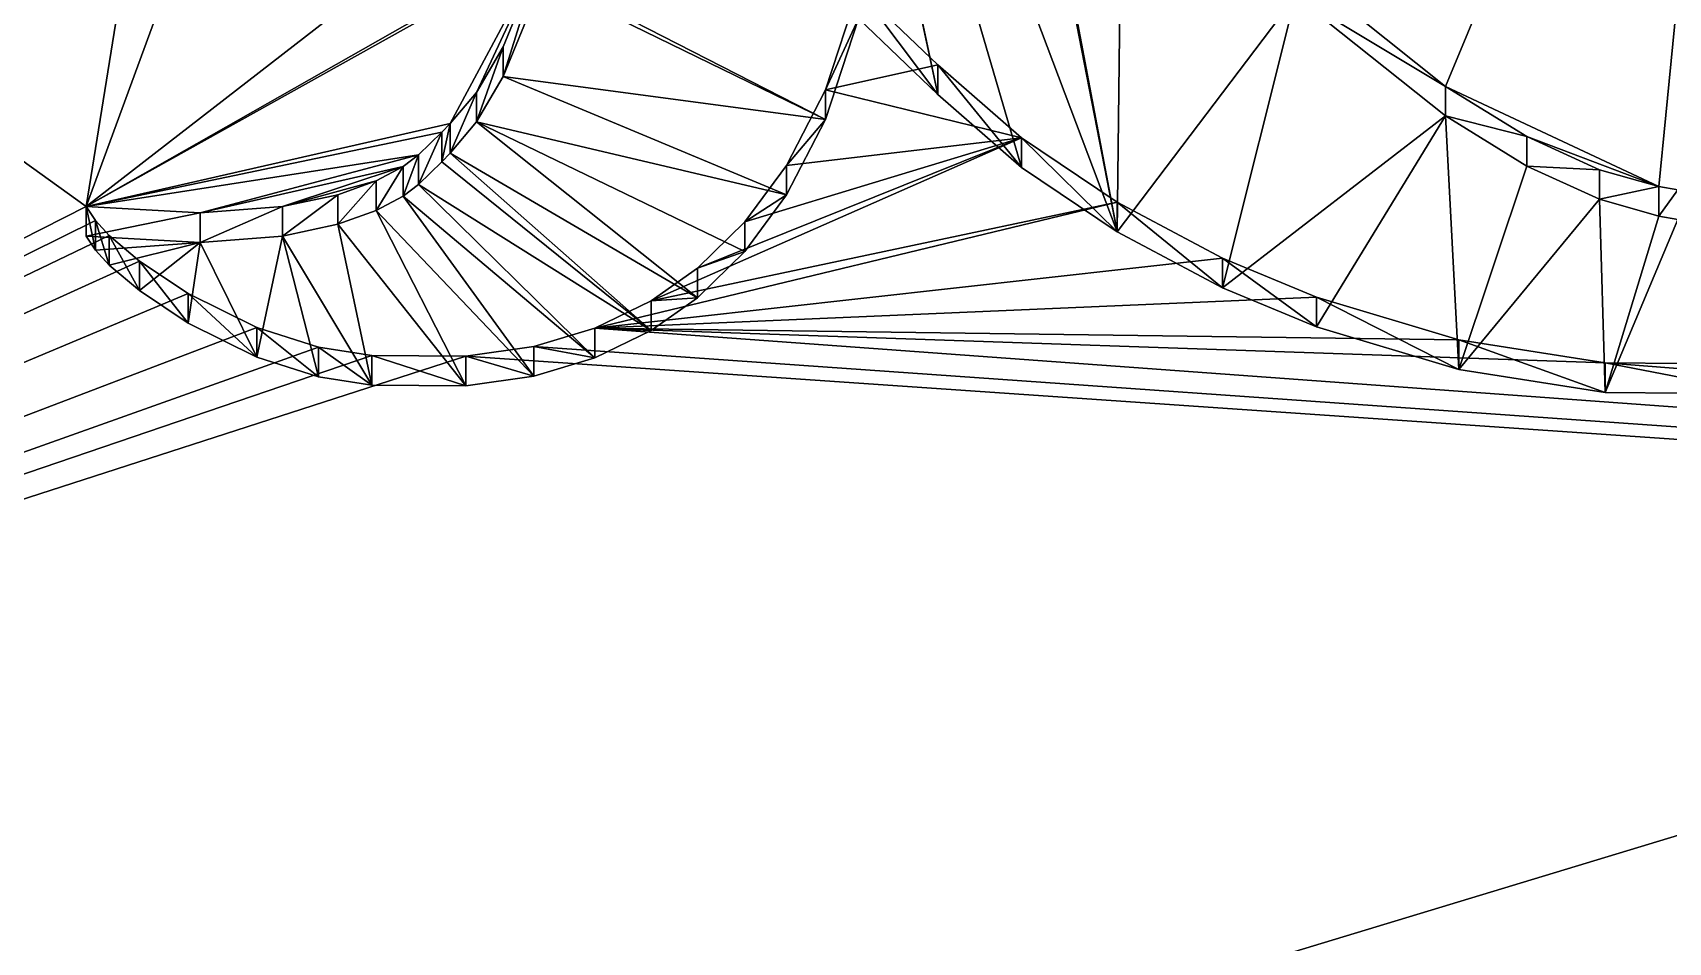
# Model space of a CAD drawing. Header units: metres. Extents: x 0 to 119, y 0 to 68.
# Drawn here: x 6.043 to 10.547, y 60.099 to 62.606 of the extents above; entities that cross this region are included whole.
import ezdxf

# ---------------------------------------------------------------- set-up
doc = ezdxf.new("R2010")
doc.units = ezdxf.units.M

msp = doc.modelspace()

# ---------------------------------------------------------------- linework, layer by layer
for points in [[(2.121098, 65.056313, 15.631657), (6.661288, 65.056313, 15.631657), (6.189983, 62.126835, 14.322917)], [(2.121098, 65.056313, 15.631657), (6.189983, 62.126835, 14.322917), (2.121098, 60.060982, 13.4)], [(6.661288, 65.056313, 15.631657), (7.056553, 64.488457, 15.377969), (6.189983, 62.126835, 14.322917)], [(0.294629, 57.27597, 44), (25.947569, 57.27597, 44), (24.30447, 64.560127, 44)], [(0.294629, 57.27597, 44), (24.30447, 64.560127, 44), (1.937728, 64.560127, 44)], [(8.316986, 62.645092, 14.773501), (8.077268, 64.566681, 15.631967), (8.535318, 62.435722, 14.679966)], [(8.535318, 62.435722, 14.679966), (8.077268, 64.566681, 15.631967), (8.083754, 64.563362, 15.630486)], [(8.535318, 62.435722, 14.679966), (8.083754, 64.563362, 15.630486), (8.766573, 62.234612, 14.590118)], [(8.766573, 62.234612, 14.590118), (8.083754, 64.563362, 15.630486), (9.029519, 62.057106, 14.510818)], [(8.716196, 63.665577, 15.229402), (9.029519, 62.057106, 14.510818), (8.083754, 64.563362, 15.630486)], [(7.59076, 63.214207, 14.808699), (6.189983, 62.126835, 14.322917), (7.056553, 64.488457, 15.377969)], [(10.737859, 64.392357, 15.335039), (9.933769, 62.45821, 14.470958), (9.520538, 62.788456, 14.618497)], [(10.521505, 62.182034, 14.347578), (9.933769, 62.45821, 14.470958), (10.737859, 64.392357, 15.335039)], [(10.521505, 62.182034, 14.347578), (10.737859, 64.392357, 15.335039), (10.573428, 62.173096, 14.343585)], [(8.731541, 63.634037, 15.21531), (9.029519, 62.057106, 14.510818), (8.716196, 63.665577, 15.229402)], [(8.731541, 63.634037, 15.21531), (9.043158, 63.221611, 15.031058), (9.029519, 62.057106, 14.510818)], [(7.452268, 62.845104, 14.643803), (6.189983, 62.126835, 14.322917), (7.59076, 63.214207, 14.808699)], [(9.029519, 62.057106, 14.510818), (9.043158, 63.221611, 15.031058), (9.520538, 62.706879, 14.801104)], [(6.189983, 62.126835, 14.322917), (7.452268, 62.845104, 14.643803), (7.446084, 62.82922, 14.636707)], [(7.446084, 62.82922, 14.636707), (7.19285, 62.355663, 14.425147), (6.189983, 62.126835, 14.322917)], [(7.446084, 62.82922, 14.636707), (7.265244, 62.441628, 14.463552), (7.19285, 62.355663, 14.425147)], [(7.338837, 62.567024, 14.519572), (7.265244, 62.441628, 14.463552), (7.446084, 62.82922, 14.636707)], [(7.338837, 62.485447, 14.702178), (7.338837, 62.567024, 14.519572), (7.446084, 62.82922, 14.636707)], [(7.338837, 62.485447, 14.702178), (7.446084, 62.82922, 14.636707), (7.446084, 62.747643, 14.819314)], [(8.226104, 62.366886, 14.649213), (7.446084, 62.747643, 14.819314), (7.452268, 62.763519, 14.826408)], [(8.226104, 62.366886, 14.649213), (7.452268, 62.763519, 14.826408), (8.316986, 62.645092, 14.773501)], [(9.520538, 62.706879, 14.801104), (9.520538, 62.788456, 14.618497), (9.933769, 62.45821, 14.470958)], [(7.338837, 62.485447, 14.702178), (7.446084, 62.747643, 14.819314), (8.226104, 62.366886, 14.649213)], [(8.535318, 62.5173, 14.497359), (8.226104, 62.448467, 14.466607), (8.316986, 62.726677, 14.590896)], [(8.316986, 62.645092, 14.773501), (8.316986, 62.726677, 14.590896), (8.226104, 62.448467, 14.466607)], [(8.535318, 62.435722, 14.679966), (8.535318, 62.5173, 14.497359), (8.316986, 62.726677, 14.590896)], [(8.535318, 62.435722, 14.679966), (8.316986, 62.726677, 14.590896), (8.316986, 62.645092, 14.773501)], [(9.029519, 62.057106, 14.510818), (9.520538, 62.706879, 14.801104), (9.319853, 61.90308, 14.442006)], [(9.319853, 61.90308, 14.442006), (9.520538, 62.706879, 14.801104), (9.933769, 62.376629, 14.653564)], [(9.520538, 62.706879, 14.801104), (9.933769, 62.45821, 14.470958), (9.933769, 62.376629, 14.653564)], [(8.316986, 62.645092, 14.773501), (8.226104, 62.448467, 14.466607), (8.226104, 62.366886, 14.649213)], [(7.265244, 62.360046, 14.646156), (7.265244, 62.441628, 14.463552), (7.338837, 62.567024, 14.519572)], [(7.265244, 62.360046, 14.646156), (7.338837, 62.567024, 14.519572), (7.338837, 62.485447, 14.702178)], [(7.265244, 62.360046, 14.646156), (7.338837, 62.485447, 14.702178), (8.119169, 62.15881, 14.556253)], [(8.119169, 62.15881, 14.556253), (7.338837, 62.485447, 14.702178), (8.226104, 62.366886, 14.649213)], [(8.766573, 62.316189, 14.407512), (8.226104, 62.448467, 14.466607), (8.535318, 62.5173, 14.497359)], [(8.766573, 62.234612, 14.590118), (8.766573, 62.316189, 14.407512), (8.535318, 62.5173, 14.497359)], [(8.766573, 62.234612, 14.590118), (8.535318, 62.5173, 14.497359), (8.535318, 62.435722, 14.679966)], [(7.19285, 62.274086, 14.607754), (7.19285, 62.355663, 14.425147), (7.265244, 62.441628, 14.463552)], [(7.19285, 62.274086, 14.607754), (7.265244, 62.441628, 14.463552), (7.265244, 62.360046, 14.646156)], [(8.766573, 62.316189, 14.407512), (8.119169, 62.240387, 14.373648), (8.226104, 62.448467, 14.466607)], [(8.226104, 62.366886, 14.649213), (8.226104, 62.448467, 14.466607), (8.119169, 62.240387, 14.373648)], [(9.933769, 62.376629, 14.653564), (9.933769, 62.45821, 14.470958), (10.157701, 62.319847, 14.409147)], [(10.521505, 62.182034, 14.347578), (10.157701, 62.319847, 14.409147), (9.933769, 62.45821, 14.470958)], [(7.19285, 62.355663, 14.425147), (7.169828, 62.3321, 14.41462), (6.189983, 62.126835, 14.322917)], [(7.169828, 62.250523, 14.597226), (7.169828, 62.3321, 14.41462), (7.19285, 62.355663, 14.425147)], [(7.169828, 62.250523, 14.597226), (7.19285, 62.355663, 14.425147), (7.19285, 62.274086, 14.607754)], [(7.874187, 61.875835, 14.429835), (7.19285, 62.274086, 14.607754), (7.265244, 62.360046, 14.646156)], [(7.874187, 61.875835, 14.429835), (7.265244, 62.360046, 14.646156), (8.004505, 62.002937, 14.486617)], [(8.004505, 62.002937, 14.486617), (7.265244, 62.360046, 14.646156), (8.119169, 62.15881, 14.556253)], [(8.226104, 62.366886, 14.649213), (8.119169, 62.240387, 14.373648), (8.119169, 62.15881, 14.556253)], [(9.319853, 61.90308, 14.442006), (9.933769, 62.376629, 14.653564), (9.578731, 61.795574, 14.393979)], [(9.578731, 61.795574, 14.393979), (9.933769, 62.376629, 14.653564), (9.970341, 61.678097, 14.341496)], [(9.933769, 62.376629, 14.653564), (10.157701, 62.238274, 14.591753), (9.970341, 61.678097, 14.341496)], [(9.933769, 62.376629, 14.653564), (10.157701, 62.319847, 14.409147), (10.157701, 62.238274, 14.591753)], [(6.189983, 62.126835, 14.322917), (7.169828, 62.3321, 14.41462), (7.105567, 62.269386, 14.386601)], [(7.105567, 62.187805, 14.569208), (7.105567, 62.269386, 14.386601), (7.169828, 62.3321, 14.41462)], [(7.105567, 62.187805, 14.569208), (7.169828, 62.3321, 14.41462), (7.169828, 62.250523, 14.597226)], [(7.874187, 61.957417, 14.247231), (8.766573, 62.316189, 14.407512), (7.745854, 61.867352, 14.206995)], [(7.745854, 61.867352, 14.206995), (8.766573, 62.316189, 14.407512), (9.029519, 62.138687, 14.328213)], [(8.766573, 62.316189, 14.407512), (7.874187, 61.957417, 14.247231), (8.004505, 62.084515, 14.304012)], [(8.004505, 62.084515, 14.304012), (8.119169, 62.240387, 14.373648), (8.766573, 62.316189, 14.407512)], [(9.029519, 62.057106, 14.510818), (9.029519, 62.138687, 14.328213), (8.766573, 62.316189, 14.407512)], [(9.029519, 62.057106, 14.510818), (8.766573, 62.316189, 14.407512), (8.766573, 62.234612, 14.590118)], [(10.157701, 62.238274, 14.591753), (10.157701, 62.319847, 14.409147), (10.357991, 62.228504, 14.36834)], [(10.357991, 62.228504, 14.36834), (10.157701, 62.319847, 14.409147), (10.521505, 62.182034, 14.347578)], [(6.189983, 62.126835, 14.322917), (7.105567, 62.269386, 14.386601), (6.503738, 62.109879, 14.315344)], [(6.503738, 62.109879, 14.315344), (7.105567, 62.269386, 14.386601), (7.063314, 62.237236, 14.372241)], [(7.063314, 62.155659, 14.554846), (7.063314, 62.237236, 14.372241), (7.105567, 62.269386, 14.386601)], [(7.063314, 62.155659, 14.554846), (7.105567, 62.269386, 14.386601), (7.105567, 62.187805, 14.569208)], [(7.745854, 61.785778, 14.389601), (7.169828, 62.250523, 14.597226), (7.19285, 62.274086, 14.607754)], [(7.745854, 61.785778, 14.389601), (7.19285, 62.274086, 14.607754), (7.874187, 61.875835, 14.429835)], [(6.503738, 62.109879, 14.315344), (7.063314, 62.237236, 14.372241), (6.731052, 62.127136, 14.323052)], [(6.731052, 62.127136, 14.323052), (7.063314, 62.237236, 14.372241), (6.989129, 62.197754, 14.354601)], [(6.989129, 62.116177, 14.537207), (6.989129, 62.197754, 14.354601), (7.063314, 62.237236, 14.372241)], [(6.989129, 62.116177, 14.537207), (7.063314, 62.237236, 14.372241), (7.063314, 62.155659, 14.554846)], [(7.105567, 62.187805, 14.569208), (7.169828, 62.250523, 14.597226), (7.745854, 61.785778, 14.389601)], [(8.119169, 62.15881, 14.556253), (8.119169, 62.240387, 14.373648), (8.004505, 62.084515, 14.304012)], [(9.970341, 61.678097, 14.341496), (10.157701, 62.238274, 14.591753), (10.357991, 62.146927, 14.550945)], [(10.157701, 62.238274, 14.591753), (10.357991, 62.228504, 14.36834), (10.357991, 62.146927, 14.550945)], [(10.357991, 62.146927, 14.550945), (10.357991, 62.228504, 14.36834), (10.521505, 62.182034, 14.347578)], [(6.731052, 62.127136, 14.323052), (6.989129, 62.197754, 14.354601), (6.883588, 62.15958, 14.337546)], [(6.883588, 62.077999, 14.520152), (6.883588, 62.15958, 14.337546), (6.989129, 62.197754, 14.354601)], [(6.883588, 62.077999, 14.520152), (6.989129, 62.197754, 14.354601), (6.989129, 62.116177, 14.537207)], [(7.590767, 61.710365, 14.355912), (7.063314, 62.155659, 14.554846), (7.105567, 62.187805, 14.569208)], [(7.590767, 61.710365, 14.355912), (7.105567, 62.187805, 14.569208), (7.745854, 61.785778, 14.389601)], [(10.357991, 62.146927, 14.550945), (10.521505, 62.182034, 14.347578), (10.521505, 62.100456, 14.530185)], [(10.521505, 62.100456, 14.530185), (10.521505, 62.182034, 14.347578), (10.573428, 62.173096, 14.343585)], [(10.521505, 62.100456, 14.530185), (10.573428, 62.173096, 14.343585), (10.573428, 62.091518, 14.526191)], [(2.121098, 60.060982, 13.4), (6.189983, 62.126835, 14.322917), (6.215617, 62.088379, 14.305737)], [(6.189983, 62.045254, 14.505523), (6.189983, 62.126835, 14.322917), (6.503738, 62.109879, 14.315344)], [(6.215617, 62.006798, 14.488343), (6.215617, 62.088379, 14.305737), (6.189983, 62.126835, 14.322917)], [(6.215617, 62.006798, 14.488343), (6.189983, 62.126835, 14.322917), (6.189983, 62.045254, 14.505523)], [(6.503738, 62.028301, 14.497949), (6.503738, 62.109879, 14.315344), (6.731052, 62.127136, 14.323052)], [(6.503738, 62.028301, 14.497949), (6.731052, 62.127136, 14.323052), (6.731052, 62.045555, 14.505657)], [(6.731052, 62.045555, 14.505657), (6.731052, 62.127136, 14.323052), (6.883588, 62.15958, 14.337546)], [(6.731052, 62.045555, 14.505657), (6.883588, 62.15958, 14.337546), (6.883588, 62.077999, 14.520152)], [(7.42339, 61.659901, 14.333367), (6.989129, 62.116177, 14.537207), (7.063314, 62.155659, 14.554846)], [(7.42339, 61.659901, 14.333367), (7.063314, 62.155659, 14.554846), (7.590767, 61.710365, 14.355912)], [(7.745854, 61.867352, 14.206995), (9.029519, 62.138687, 14.328213), (7.590767, 61.791946, 14.173306)], [(7.590767, 61.791946, 14.173306), (9.029519, 62.138687, 14.328213), (9.319853, 61.984657, 14.259399)], [(8.119169, 62.15881, 14.556253), (8.004505, 62.084515, 14.304012), (8.004505, 62.002937, 14.486617)], [(9.319853, 61.90308, 14.442006), (9.319853, 61.984657, 14.259399), (9.029519, 62.138687, 14.328213)], [(9.319853, 61.90308, 14.442006), (9.029519, 62.138687, 14.328213), (9.029519, 62.057106, 14.510818)], [(9.970341, 61.678097, 14.341496), (10.357991, 62.146927, 14.550945), (10.37389, 61.614922, 14.313273)], [(10.357991, 62.146927, 14.550945), (10.521505, 62.100456, 14.530185), (10.37389, 61.614922, 14.313273)], [(2.121098, 60.060982, 13.4), (6.215617, 62.088379, 14.305737), (6.253496, 62.046867, 14.287191)], [(6.189983, 62.045254, 14.505523), (6.503738, 62.109879, 14.315344), (6.503738, 62.028301, 14.497949)], [(6.253496, 61.965286, 14.469798), (6.253496, 62.046867, 14.287191), (6.215617, 62.088379, 14.305737)], [(6.253496, 61.965286, 14.469798), (6.215617, 62.088379, 14.305737), (6.215617, 62.006798, 14.488343)], [(6.731052, 62.045555, 14.505657), (6.883588, 62.077999, 14.520152), (6.976843, 61.634769, 14.32214)], [(7.235441, 61.632706, 14.321218), (6.883588, 62.077999, 14.520152), (6.989129, 62.116177, 14.537207)], [(6.976843, 61.634769, 14.32214), (6.883588, 62.077999, 14.520152), (7.235441, 61.632706, 14.321218)], [(7.235441, 61.632706, 14.321218), (6.989129, 62.116177, 14.537207), (7.42339, 61.659901, 14.333367)], [(8.004505, 62.002937, 14.486617), (8.004505, 62.084515, 14.304012), (7.874187, 61.957417, 14.247231)], [(10.37389, 61.614922, 14.313273), (10.521505, 62.100456, 14.530185), (10.573428, 62.091518, 14.526191)], [(10.37389, 61.614922, 14.313273), (10.573428, 62.091518, 14.526191), (10.815718, 61.611019, 14.31153)], [(6.253496, 62.046867, 14.287191), (6.337088, 61.976795, 14.255887), (2.121098, 60.060982, 13.4)], [(6.503738, 62.028301, 14.497949), (6.215617, 62.006798, 14.488343), (6.189983, 62.045254, 14.505523)], [(6.503738, 62.028301, 14.497949), (6.253496, 61.965286, 14.469798), (6.215617, 62.006798, 14.488343)], [(6.337088, 61.895214, 14.438492), (6.337088, 61.976795, 14.255887), (6.253496, 62.046867, 14.287191)], [(6.337088, 61.895214, 14.438492), (6.253496, 62.046867, 14.287191), (6.253496, 61.965286, 14.469798)], [(6.337088, 61.895214, 14.438492), (6.253496, 61.965286, 14.469798), (6.503738, 62.028301, 14.497949)], [(6.503738, 62.028301, 14.497949), (6.470691, 61.805515, 14.398421), (6.337088, 61.895214, 14.438492)], [(6.503738, 62.028301, 14.497949), (6.659772, 61.712097, 14.356685), (6.470691, 61.805515, 14.398421)], [(6.731052, 62.045555, 14.505657), (6.659772, 61.712097, 14.356685), (6.503738, 62.028301, 14.497949)], [(6.731052, 62.045555, 14.505657), (6.830092, 61.658092, 14.332559), (6.659772, 61.712097, 14.356685)], [(6.976843, 61.634769, 14.32214), (6.830092, 61.658092, 14.332559), (6.731052, 62.045555, 14.505657)], [(7.590767, 61.791946, 14.173306), (9.319853, 61.984657, 14.259399), (9.578731, 61.877155, 14.211372)], [(8.004505, 62.002937, 14.486617), (7.874187, 61.957417, 14.247231), (7.874187, 61.875835, 14.429835)], [(9.578731, 61.795574, 14.393979), (9.578731, 61.877155, 14.211372), (9.319853, 61.984657, 14.259399)], [(9.578731, 61.795574, 14.393979), (9.319853, 61.984657, 14.259399), (9.319853, 61.90308, 14.442006)], [(2.121098, 60.060982, 13.4), (6.337088, 61.976795, 14.255887), (6.470691, 61.887096, 14.215815)], [(6.470691, 61.805515, 14.398421), (6.470691, 61.887096, 14.215815), (6.337088, 61.976795, 14.255887)], [(6.470691, 61.805515, 14.398421), (6.337088, 61.976795, 14.255887), (6.337088, 61.895214, 14.438492)], [(7.874187, 61.875835, 14.429835), (7.874187, 61.957417, 14.247231), (7.745854, 61.867352, 14.206995)], [(2.121098, 60.060982, 13.4), (6.470691, 61.887096, 14.215815), (6.659772, 61.793678, 14.17408)], [(6.659772, 61.712097, 14.356685), (6.659772, 61.793678, 14.17408), (6.470691, 61.887096, 14.215815)], [(6.659772, 61.712097, 14.356685), (6.470691, 61.887096, 14.215815), (6.470691, 61.805515, 14.398421)], [(9.578731, 61.877155, 14.211372), (9.970341, 61.759678, 14.158891), (7.590767, 61.791946, 14.173306)], [(7.745854, 61.785778, 14.389601), (7.745854, 61.867352, 14.206995), (7.590767, 61.791946, 14.173306)], [(7.874187, 61.875835, 14.429835), (7.745854, 61.867352, 14.206995), (7.745854, 61.785778, 14.389601)], [(9.970341, 61.678097, 14.341496), (9.970341, 61.759678, 14.158891), (9.578731, 61.877155, 14.211372)], [(9.970341, 61.678097, 14.341496), (9.578731, 61.877155, 14.211372), (9.578731, 61.795574, 14.393979)], [(6.659772, 61.793678, 14.17408), (6.830092, 61.739674, 14.149954), (2.121098, 60.060982, 13.4)], [(6.830092, 61.658092, 14.332559), (6.830092, 61.739674, 14.149954), (6.659772, 61.793678, 14.17408)], [(6.830092, 61.658092, 14.332559), (6.659772, 61.793678, 14.17408), (6.659772, 61.712097, 14.356685)], [(31.289429, 60.060982, 13.4), (7.42339, 61.741482, 14.150761), (7.590767, 61.791946, 14.173306)], [(7.590767, 61.710365, 14.355912), (7.590767, 61.791946, 14.173306), (7.42339, 61.741482, 14.150761)], [(7.590767, 61.791946, 14.173306), (9.970341, 61.759678, 14.158891), (10.37389, 61.696503, 14.130667)], [(7.590767, 61.791946, 14.173306), (10.37389, 61.696503, 14.130667), (31.289429, 60.060982, 13.4)], [(7.745854, 61.785778, 14.389601), (7.590767, 61.791946, 14.173306), (7.590767, 61.710365, 14.355912)], [(10.37389, 61.614922, 14.313273), (10.37389, 61.696503, 14.130667), (9.970341, 61.759678, 14.158891)], [(10.37389, 61.614922, 14.313273), (9.970341, 61.759678, 14.158891), (9.970341, 61.678097, 14.341496)], [(6.830092, 61.739674, 14.149954), (6.976843, 61.716347, 14.139533), (2.121098, 60.060982, 13.4)], [(2.121098, 60.060982, 13.4), (6.976843, 61.716347, 14.139533), (7.235441, 61.714283, 14.138611)], [(2.121098, 60.060982, 13.4), (7.235441, 61.714283, 14.138611), (31.289429, 60.060982, 13.4)], [(6.976843, 61.634769, 14.32214), (6.976843, 61.716347, 14.139533), (6.830092, 61.739674, 14.149954)], [(6.976843, 61.634769, 14.32214), (6.830092, 61.739674, 14.149954), (6.830092, 61.658092, 14.332559)], [(7.235441, 61.632706, 14.321218), (7.235441, 61.714283, 14.138611), (6.976843, 61.716347, 14.139533)], [(7.235441, 61.632706, 14.321218), (6.976843, 61.716347, 14.139533), (6.976843, 61.634769, 14.32214)], [(31.289429, 60.060982, 13.4), (7.235441, 61.714283, 14.138611), (7.42339, 61.741482, 14.150761)], [(7.42339, 61.659901, 14.333367), (7.42339, 61.741482, 14.150761), (7.235441, 61.714283, 14.138611)], [(7.42339, 61.659901, 14.333367), (7.235441, 61.714283, 14.138611), (7.235441, 61.632706, 14.321218)], [(7.590767, 61.710365, 14.355912), (7.42339, 61.741482, 14.150761), (7.42339, 61.659901, 14.333367)], [(31.289429, 60.060982, 13.4), (10.37389, 61.696503, 14.130667), (10.815718, 61.6926, 14.128923)], [(10.815718, 61.611019, 14.31153), (10.815718, 61.6926, 14.128923), (10.37389, 61.696503, 14.130667)], [(10.815718, 61.611019, 14.31153), (10.37389, 61.696503, 14.130667), (10.37389, 61.614922, 14.313273)]]:
    msp.add_3dface(points)

doc.saveas('drawing.dxf')
